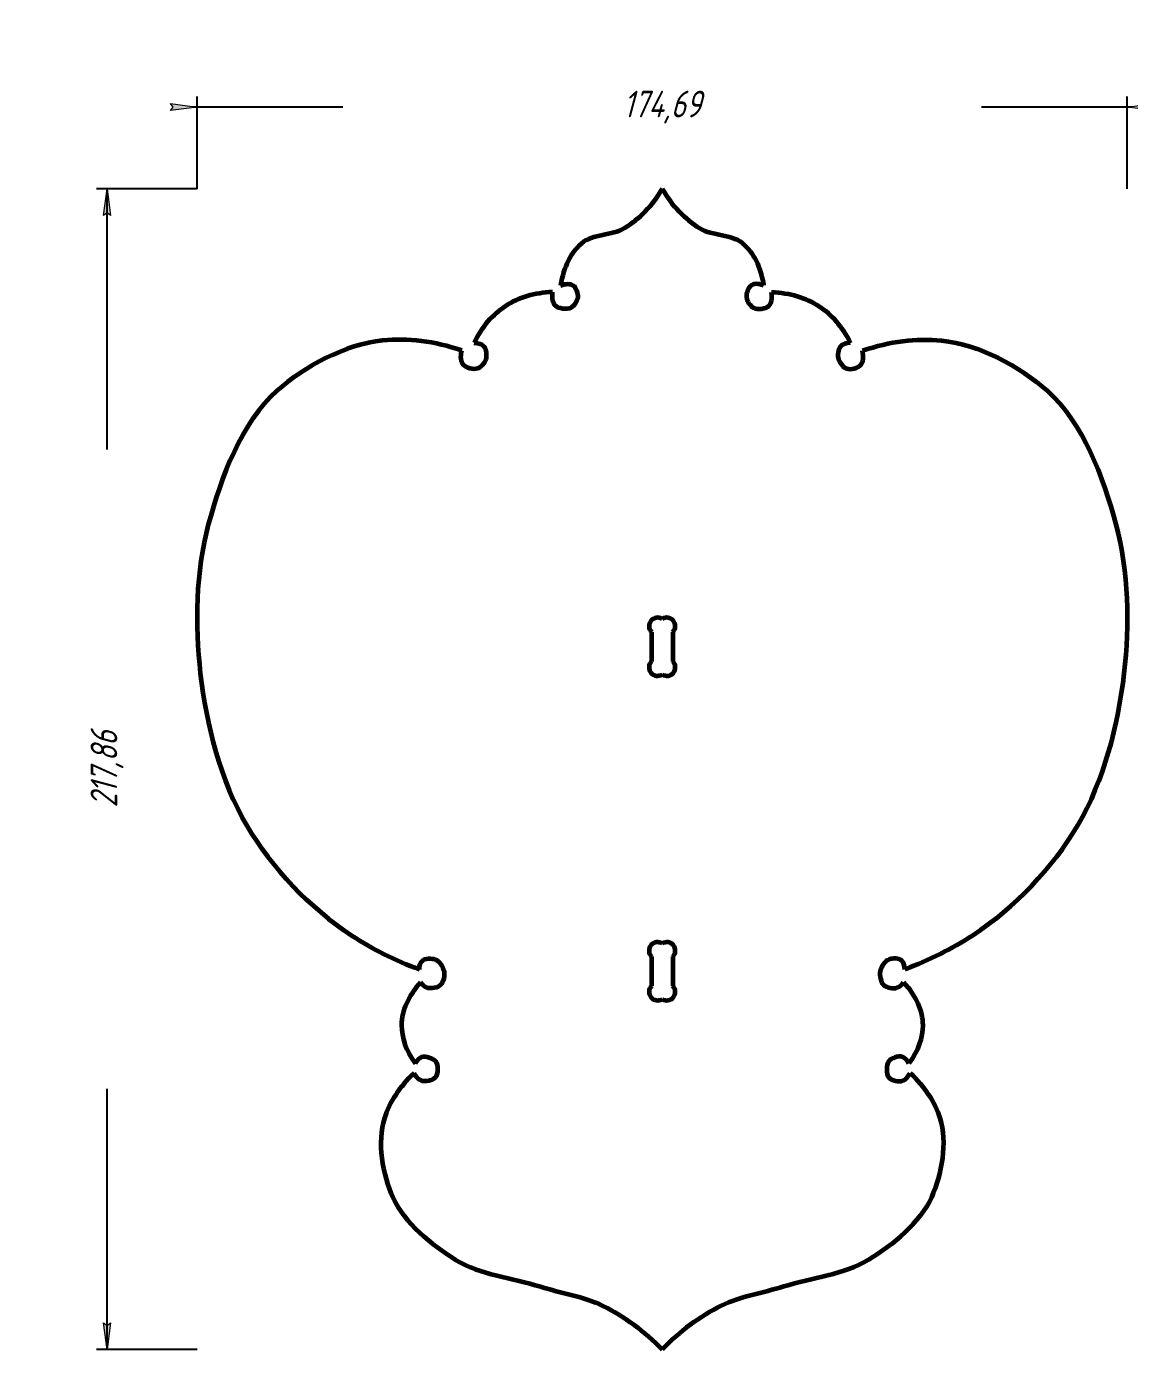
# Model space of a CAD drawing. Header units: millimetres. Extents: x -150 to 262, y -80 to 393.
# Drawn here: x -150.3 to 56.9, y -80.1 to 168.2 of the extents above; entities that cross this region are included whole.
import ezdxf

# ---------------------------------------------------------------- set-up
doc = ezdxf.new("R2010")
doc.units = ezdxf.units.MM
doc.linetypes.add('K5LT32772', pattern=[0])
doc.linetypes.add('K5LT_THIN', pattern=[0])
doc.styles.add('KDIMTEXTSTYLE', font='GOST_AU.SHX', dxfattribs={"width": 0.96, "oblique": 15, "height": 5})
doc.dimstyles.new('KDIMSTYLE (1.00)', dxfattribs={"dimtxt": 5, "dimasz": 1, "dimexe": 2, "dimexo": 0, "dimgap": 1, "dimtad": 1, "dimtxsty": 'KDIMTEXTSTYLE', "dimsah": 1, "dimcen": 0, "dimdle": 1, "dimadec": 0, "dimazin": 0, "dimtfac": 0.667, "dimtmove": 0, "dimatfit": 3, "dimfxl": 1, "dimtvp": 1, "dimtolj": 1, "dimtzin": 0, "dimarcsym": 0})

# ---------------------------------------------------------------- blocks, each defined once
blk = doc.blocks.new('KDIMARROW_01')
blk.add_hatch(color=0).paths.add_polyline_path([(0, 0), (-5, 0.66), (-4.5, 0), (-5, -0.66)])
at = {"color": 0, "linetype": 'K5LT_THIN', "lineweight": 18}
for p, q in [((-4.5, 0), (-5, 0.66)), ((-5, 0.66), (0, 0)), ((0, 0), (-5, -0.66)), ((-5, -0.66), (-4.5, 0)), ((0, 0), (-1, 0))]:
    blk.add_line(p, q, dxfattribs=at)

msp = doc.modelspace()

# ---------------------------------------------------------------- linework, layer by layer
at = {"color": 30, "linetype": 'K5LT32772', "lineweight": 60, "true_color": 0xff8000}
for p, q in [((-32.887, 54.561), (-32.887, 49.051)), ((-28.887, 54.561), (-28.887, 49.051)), ((-32.887, -6.366), (-32.887, -11.876)), ((-28.887, -6.366), (-28.887, -11.876))]:
    msp.add_line(p, q, dxfattribs=at)
for centre, start, end in [((-31.764, 55.683), 56.4451, 225), ((-30.009, 55.683), 315, 123.5549), ((-31.764, 47.928), 135, 303.5549), ((-30.009, 47.928), 236.4451, 45), ((-31.764, -5.243), 56.4451, 225), ((-30.009, -5.243), 315, 123.5549), ((-31.764, -12.998), 135, 303.5549), ((-30.009, -12.998), 236.4451, 45)]:
    msp.add_arc(centre, 1.587, start, end, dxfattribs=at)
for points, knots in [([(-30.887, 137.745), (-32.772, 134.546), (-35.129, 132.079), (-37.958, 130.345), (-40.311, 128.902), (-44.009, 129.259), (-45.997, 127.537), (-48.062, 125.749), (-49.38, 123.112), (-49.952, 119.627)], [0, 0, 0, 0, 1, 1, 1, 2, 2, 2, 3, 3, 3, 3]), ([(-30.887, 137.745), (-29.001, 134.546), (-26.644, 132.079), (-23.815, 130.345), (-21.462, 128.902), (-17.765, 129.259), (-15.777, 127.537), (-13.712, 125.749), (-12.394, 123.112), (-11.821, 119.627)], [0, 0, 0, 0, 1, 1, 1, 2, 2, 2, 3, 3, 3, 3]), ([(-49.952, 119.627), (-48.934, 119.982), (-48.156, 119.982), (-47.62, 119.627), (-47.065, 119.259), (-46.654, 118.091), (-46.73, 117.383), (-46.805, 116.677), (-47.461, 115.696), (-48.063, 115.383), (-48.79, 115.005), (-50.381, 115.23), (-50.935, 115.793), (-51.434, 116.301), (-51.605, 117.156), (-51.447, 118.357)], [0, 0, 0, 0, 1, 1, 1, 2, 2, 2, 3, 3, 3, 4, 4, 4, 5, 5, 5, 5]), ([(-11.821, 119.627), (-12.84, 119.982), (-13.617, 119.982), (-14.154, 119.627), (-14.709, 119.259), (-15.119, 118.091), (-15.044, 117.383), (-14.968, 116.677), (-14.313, 115.696), (-13.711, 115.383), (-12.984, 115.005), (-11.392, 115.23), (-10.839, 115.793), (-10.34, 116.301), (-10.169, 117.156), (-10.326, 118.357)], [0, 0, 0, 0, 1, 1, 1, 2, 2, 2, 3, 3, 3, 4, 4, 4, 5, 5, 5, 5]), ([(-51.447, 118.357), (-54.884, 118.227), (-57.841, 117.355), (-60.319, 115.742), (-62.744, 114.162), (-64.71, 111.872), (-66.216, 108.871)], [0, 0, 0, 0, 1, 1, 1, 2, 2, 2, 2]), ([(-10.326, 118.357), (-6.889, 118.227), (-3.932, 117.355), (-1.455, 115.742), (0.97, 114.162), (2.936, 111.872), (4.442, 108.871)], [0, 0, 0, 0, 1, 1, 1, 2, 2, 2, 2]), ([(-68.523, 107.383), (-73.655, 109.136), (-78.607, 109.766), (-83.379, 109.272), (-90.396, 108.547), (-98.073, 104.444), (-103.263, 99.809), (-109.909, 93.873), (-113.743, 83.593), (-116.129, 74.715), (-118.494, 65.916), (-118.677, 55.919), (-117.617, 46.806), (-116.486, 37.072), (-113.831, 26.587), (-108.898, 18.254), (-104.189, 10.298), (-97.078, 2.752), (-89.227, -2.374), (-85.302, -4.938), (-81.053, -7.064), (-76.481, -8.752)], [0, 0, 0, 0, 1, 1, 1, 2, 2, 2, 3, 3, 3, 4, 4, 4, 5, 5, 5, 6, 6, 6, 7, 7, 7, 7]), ([(6.749, 107.383), (11.881, 109.136), (16.833, 109.766), (21.606, 109.272), (28.623, 108.547), (36.299, 104.444), (41.489, 99.809), (48.136, 93.873), (51.969, 83.593), (54.355, 74.715), (56.72, 65.916), (56.903, 55.919), (55.844, 46.806), (54.712, 37.072), (52.057, 26.587), (47.125, 18.254), (42.415, 10.298), (35.304, 2.752), (27.454, -2.374), (23.528, -4.938), (19.279, -7.064), (14.707, -8.752)], [0, 0, 0, 0, 1, 1, 1, 2, 2, 2, 3, 3, 3, 4, 4, 4, 5, 5, 5, 6, 6, 6, 7, 7, 7, 7]), ([(-66.216, 108.871), (-65.368, 108.817), (-64.753, 108.577), (-64.37, 108.153), (-63.898, 107.63), (-63.794, 106.446), (-64.011, 105.743), (-64.217, 105.071), (-64.928, 104.223), (-65.549, 103.999), (-66.286, 103.734), (-67.724, 104.135), (-68.215, 104.717), (-68.693, 105.282), (-68.796, 106.171), (-68.523, 107.383)], [0, 0, 0, 0, 1, 1, 1, 2, 2, 2, 3, 3, 3, 4, 4, 4, 5, 5, 5, 5]), ([(4.442, 108.871), (3.594, 108.817), (2.979, 108.577), (2.596, 108.153), (2.125, 107.63), (2.02, 106.446), (2.237, 105.743), (2.444, 105.071), (3.155, 104.223), (3.775, 103.999), (4.512, 103.734), (5.95, 104.135), (6.442, 104.717), (6.92, 105.282), (7.022, 106.171), (6.749, 107.383)], [0, 0, 0, 0, 1, 1, 1, 2, 2, 2, 3, 3, 3, 4, 4, 4, 5, 5, 5, 5]), ([(-76.481, -8.752), (-76.443, -8.016), (-76.249, -7.478), (-75.899, -7.138), (-75.409, -6.662), (-74.157, -6.63), (-73.506, -6.882), (-72.755, -7.173), (-71.996, -8.283), (-71.84, -9.104), (-71.692, -9.886), (-71.943, -11.155), (-72.481, -11.668), (-73.022, -12.184), (-74.35, -12.49), (-75.087, -12.181), (-75.516, -12.001), (-75.901, -11.659), (-76.241, -11.155)], [0, 0, 0, 0, 1, 1, 1, 2, 2, 2, 3, 3, 3, 4, 4, 4, 5, 5, 5, 6, 6, 6, 6]), ([(14.707, -8.752), (14.669, -8.016), (14.475, -7.478), (14.126, -7.138), (13.635, -6.662), (12.384, -6.63), (11.733, -6.882), (10.982, -7.173), (10.222, -8.283), (10.066, -9.104), (9.918, -9.886), (10.169, -11.155), (10.707, -11.668), (11.248, -12.184), (12.576, -12.49), (13.314, -12.181), (13.743, -12.001), (14.127, -11.659), (14.468, -11.155)], [0, 0, 0, 0, 1, 1, 1, 2, 2, 2, 3, 3, 3, 4, 4, 4, 5, 5, 5, 6, 6, 6, 6]), ([(-76.241, -11.155), (-78.609, -13.797), (-79.805, -16.481), (-79.828, -19.208), (-79.848, -21.586), (-78.976, -23.996), (-77.213, -26.438)], [0, 0, 0, 0, 1, 1, 1, 2, 2, 2, 2]), ([(14.468, -11.155), (16.836, -13.797), (18.031, -16.481), (18.054, -19.208), (18.075, -21.586), (17.203, -23.996), (15.439, -26.438)], [0, 0, 0, 0, 1, 1, 1, 2, 2, 2, 2]), ([(-77.213, -26.438), (-76.868, -25.785), (-76.463, -25.366), (-75.999, -25.181), (-75.285, -24.897), (-73.886, -25.431), (-73.435, -25.993), (-72.92, -26.637), (-72.941, -28.477), (-73.478, -29.07), (-73.958, -29.6), (-75.439, -29.95), (-76.17, -29.626), (-76.677, -29.401), (-77.105, -28.931), (-77.452, -28.215)], [0, 0, 0, 0, 1, 1, 1, 2, 2, 2, 3, 3, 3, 4, 4, 4, 5, 5, 5, 5]), ([(15.439, -26.438), (15.094, -25.785), (14.689, -25.366), (14.226, -25.181), (13.511, -24.897), (12.112, -25.431), (11.662, -25.993), (11.147, -26.637), (11.167, -28.477), (11.704, -29.07), (12.184, -29.6), (13.665, -29.95), (14.396, -29.626), (14.904, -29.401), (15.331, -28.931), (15.678, -28.215)], [0, 0, 0, 0, 1, 1, 1, 2, 2, 2, 3, 3, 3, 4, 4, 4, 5, 5, 5, 5]), ([(-77.452, -28.215), (-80.216, -30.818), (-82.081, -33.639), (-83.048, -36.678), (-84.474, -41.164), (-83.412, -47.288), (-81.453, -51.565), (-79.28, -56.307), (-74.269, -60.474), (-69.668, -63.261), (-65.037, -66.066), (-59.052, -66.64), (-53.733, -68.297), (-49.823, -69.515), (-45.615, -70.132), (-41.993, -71.915), (-37.923, -73.918), (-34.221, -76.651), (-30.887, -80.111)], [0, 0, 0, 0, 1, 1, 1, 2, 2, 2, 3, 3, 3, 4, 4, 4, 5, 5, 5, 6, 6, 6, 6]), ([(15.678, -28.215), (18.443, -30.818), (20.308, -33.639), (21.274, -36.678), (22.7, -41.164), (21.638, -47.288), (19.679, -51.565), (17.506, -56.307), (12.495, -60.474), (7.894, -63.261), (3.264, -66.066), (-2.722, -66.64), (-8.041, -68.297), (-11.95, -69.515), (-16.159, -70.132), (-19.781, -71.915), (-23.851, -73.918), (-27.553, -76.651), (-30.887, -80.111)], [0, 0, 0, 0, 1, 1, 1, 2, 2, 2, 3, 3, 3, 4, 4, 4, 5, 5, 5, 6, 6, 6, 6])]:
    msp.add_open_spline(points, degree=3, knots=knots, dxfattribs=at)

# ---------------------------------------------------------------- dimensions: what is measured, and where the dimension line sits
at = {"color": 7}
msp.add_linear_dim(base=(-118.229, 153.08), p1=(56.462, 137.745), p2=(-118.229, 137.745), location=(-30.884, 153.08), dimstyle='KDIMSTYLE (1.00)', override={"dimexo": 0, "dimpost": '\\H5.0;\\W0.965;\\Q15;<>', "dimblk1": 'KDIMARROW_01', "dimblk2": 'KDIMARROW_01', "dimse1": 0, "dimse2": 0, "dimclrt": 7, "dimtolj": 1}, dxfattribs=at).render()
msp.add_linear_dim(base=(-135.135, 137.745), p1=(-118.229, -80.111), p2=(-118.229, 137.745), angle=90, location=(-135.135, 28.817), dimstyle='KDIMSTYLE (1.00)', override={"dimexo": 0, "dimpost": '\\H5.0;\\W0.965;\\Q15;<>', "dimblk1": 'KDIMARROW_01', "dimblk2": 'KDIMARROW_01', "dimse1": 0, "dimse2": 0, "dimclrt": 7, "dimtolj": 1}, dxfattribs=at).render()

doc.saveas('drawing.dxf')
